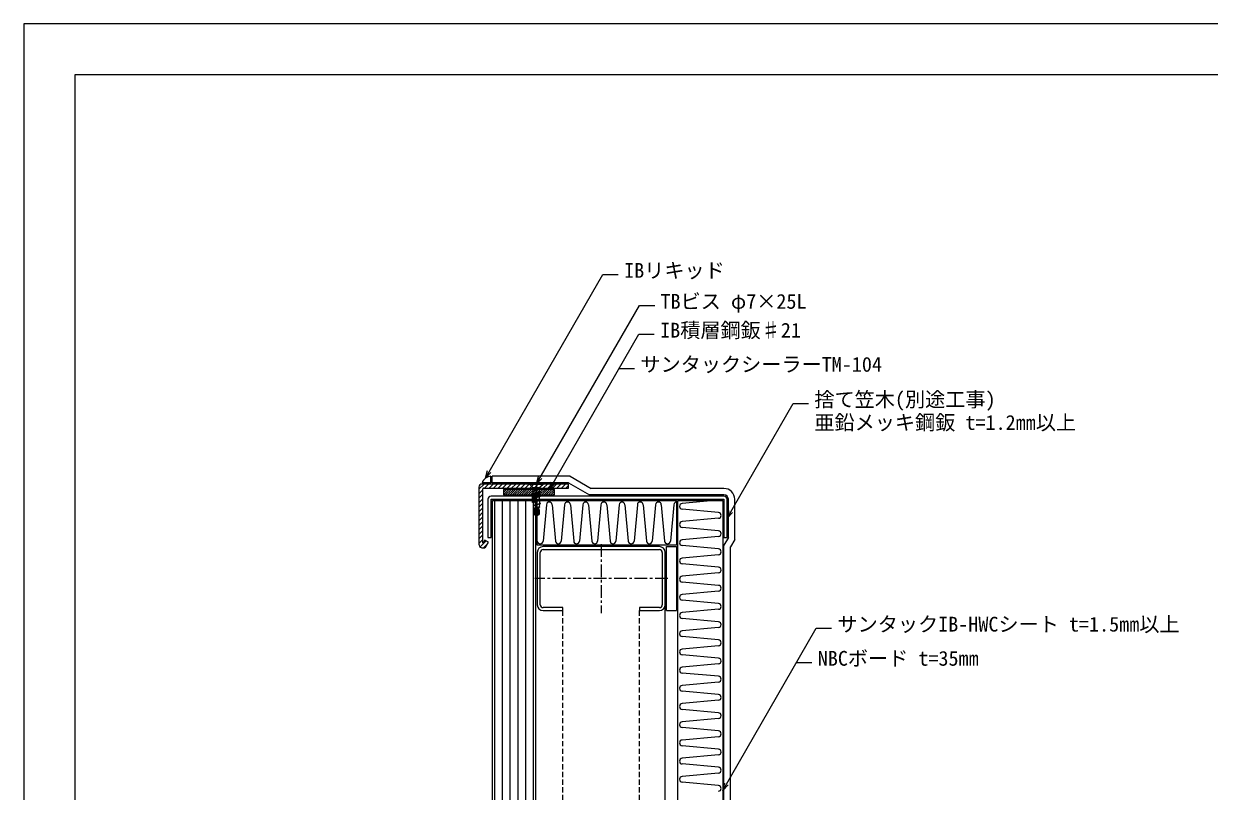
# Model space of a CAD drawing. Units: millimetres, scale not verified. Extents: x -840 to 840, y -594 to 594.
# Drawn here: x -840 to 86, y -6 to 594 of the extents above; entities that cross this region are included whole.
import ezdxf
from ezdxf.enums import TextEntityAlignment as Align

# ---------------------------------------------------------------- set-up
doc = ezdxf.new("R2010")
doc.units = ezdxf.units.MM
doc.header["$LTSCALE"] = 2
doc.linetypes.add('CHAIN1', pattern=[8, 5, -1, 1, -1])
doc.linetypes.add('DASHED2', pattern=[3, 2, -1])
for name, color, linetype, lineweight in [('0-0_輪郭線', 134, 'DASHED2', 9), ('0-1_図面枠', 7, 'Continuous', 9), ('0-2_文字', 5, 'Continuous', 9), ('0-6_寸法線', 7, 'Continuous', 9), ('0-7_部材(ﾋﾞｽ類)', 7, 'Continuous', 9), ('0-8_中心線', 2, 'CHAIN1', 9), ('0-9_部材(積層鋼板)', 4, 'Continuous', 9), ('0-A_IBｼｰﾄ', 7, 'Continuous', 9), ('0-B_IBリキッド', 7, 'Continuous', 9), ('0-C_ブチルﾃｰﾌﾟ', 4, 'Continuous', 9), ('0-D_断熱材', 4, 'Continuous', 9), ('0-E_鋼材(受け鋼鈑)', 4, 'Continuous', 9), ('0-F_躯体', 7, 'Continuous', 9), ('1-1_鋼材(C型・H鋼ｅｔｃ)', 7, 'Continuous', 9)]:
    doc.layers.add(name, color=color, linetype=linetype, lineweight=lineweight)
doc.styles.add('ＭＳ ゴシック', font='')
doc.styles.get('ＭＳ ゴシック').set_extended_font_data('MS Gothic')

msp = doc.modelspace()

# ---------------------------------------------------------------- linework, layer by layer
at = {"layer": '0-0_輪郭線', "color": 7}
for p, q in [((-418.715, -444.454), (-418.715, 135.546)), ((-358.715, -444.454), (-358.715, 135.546))]:
    msp.add_line(p, q, dxfattribs=at)
at = {"layer": '0-0_輪郭線', "color": 2, "linetype": 'Continuous'}
msp.add_lwpolyline([(800, 554), (-800, 554), (-800, -554), (800, -554)], close=True, dxfattribs=at)
at = {"layer": '0-1_図面枠'}
msp.add_lwpolyline([(840, -594), (840, 594), (-840, 594), (-840, -594)], close=True, dxfattribs=at)
at = {"layer": '0-6_寸法線'}
for p, q in [((-374.673, 324.748), (-362.673, 324.748)), ((-293.815, -4.872), (-220.703, 121.762)), ((-220.703, 121.762), (-208.703, 121.762)), ((-236.1, 95.094), (-224.1, 95.094))]:
    msp.add_line(p, q, dxfattribs=at)
for points in [[(-479.191, 239.067), (-387.377, 398.095), (-375.377, 398.095)], [(-439.389, 234.606), (-358.945, 373.942), (-346.945, 373.942)], [(-429.215, 230.279), (-359.277, 351.417), (-347.277, 351.417)], [(-290.415, 207.856), (-238.748, 297.347), (-226.748, 297.347)], [(-474.948, 243.31), (-479.191, 239.067), (-477.638, 244.863)], [(-435.147, 238.849), (-439.389, 234.606), (-437.837, 240.402)], [(-424.972, 234.522), (-429.215, 230.279), (-427.662, 236.075)], [(-286.172, 212.099), (-290.415, 207.856), (-288.862, 213.652)], [(-289.572, -0.63), (-293.815, -4.872), (-292.262, 0.923)]]:
    msp.add_lwpolyline(points, dxfattribs=at)
at = {"layer": '0-7_部材(ﾋﾞｽ類)'}
for p, q in [((-444.903, 234.606), (-433.876, 234.606)), ((-444.903, 234.606), (-444.903, 234.446)), ((-444.903, 234.446), (-433.876, 234.446)), ((-442.156, 231.698), (-444.903, 234.446)), ((-442.156, 231.698), (-436.623, 231.698)), ((-442.156, 231.698), (-442.156, 230.491)), ((-436.623, 231.698), (-433.876, 234.446)), ((-436.623, 231.698), (-436.623, 230.491)), ((-433.876, 234.606), (-433.876, 234.446)), ((-442.156, 230.491), (-436.623, 230.491)), ((-441.896, 227.051), (-441.896, 230.167)), ((-441.889, 230.4), (-441.889, 230.491)), ((-441.889, 223.957), (-441.889, 226.253)), ((-441.889, 220.894), (-441.889, 223.159)), ((-440.936, 230.401), (-440.916, 230.401)), ((-440.936, 230.314), (-440.916, 230.314)), ((-436.896, 228.577), (-436.896, 230.491)), ((-436.889, 225.481), (-436.889, 227.751)), ((-436.889, 222.419), (-436.889, 224.656)), ((-442.262, 217.775), (-441.767, 217.775)), ((-441.767, 220.03), (-441.629, 217.83)), ((-441.767, 217.775), (-436.929, 219.288)), ((-436.214, 219.288), (-441.767, 217.775)), ((-436.929, 218.793), (-441.767, 217.473)), ((-441.767, 215.095), (-441.629, 215.095)), ((-441.629, 217.473), (-441.464, 215.165)), ((-436.709, 216.635), (-441.629, 215.095)), ((-437.067, 216.415), (-441.629, 214.958)), ((-441.199, 214.608), (-441.464, 215.025)), ((-440.979, 211.11), (-440.979, 214.608)), ((-439.389, 214.608), (-438.594, 215.928)), ((-439.389, 209.608), (-439.389, 214.608)), ((-439.015, 215.229), (-437.634, 215.229)), ((-437.634, 210.928), (-437.634, 215.229)), ((-437.48, 214.608), (-437.212, 216.357)), ((-437.068, 218.746), (-437.212, 216.551)), ((-436.709, 216.635), (-437.067, 216.415)), ((-436.929, 221.57), (-437.012, 219.288)), ((-436.709, 216.635), (-437.012, 216.635)), ((-436.214, 219.288), (-436.929, 219.288)), ((-436.214, 219.288), (-436.929, 218.793)), ((-440.979, 211.11), (-441.364, 210.625)), ((-439.389, 209.608), (-441.364, 210.625)), ((-439.339, 209.633), (-440.979, 211.11)), ((-439.389, 209.674), (-437.634, 210.928)), ((-439.389, 209.608), (-437.332, 210.625)), ((-437.332, 210.625), (-437.634, 210.928))]:
    msp.add_line(p, q, dxfattribs=at)
for points in [[(-435.692, 228.443), (-436.929, 228.581), (-441.767, 227.068), (-443.087, 226.892), (-441.767, 226.188), (-436.929, 227.728)], [(-435.692, 225.348), (-436.929, 225.486), (-441.767, 223.973), (-443.087, 223.797), (-441.767, 223.093), (-436.929, 224.633)], [(-435.692, 222.285), (-436.929, 222.423), (-441.767, 220.91), (-443.087, 220.734), (-441.767, 220.03), (-436.929, 221.57)]]:
    msp.add_lwpolyline(points, close=True, dxfattribs=at)
for points in [[(-435.934, 228.47), (-436.876, 228.356), (-437.205, 228.301), (-437.534, 228.239), (-437.862, 228.169), (-438.189, 228.093), (-438.516, 228.009), (-438.841, 227.919), (-439.166, 227.823), (-439.488, 227.722), (-439.81, 227.615), (-439.989, 227.547), (-440.171, 227.48), (-440.357, 227.412), (-440.547, 227.345), (-440.742, 227.277), (-440.94, 227.21), (-441.143, 227.142), (-441.35, 227.075), (-441.562, 227.007), (-441.779, 226.94), (-441.906, 226.916), (-442.035, 226.896), (-442.164, 226.878), (-442.293, 226.864), (-442.422, 226.852), (-442.55, 226.842), (-442.677, 226.835), (-442.802, 226.831), (-442.925, 226.828), (-442.966, 226.828)], [(-435.934, 225.375), (-436.876, 225.261), (-437.205, 225.207), (-437.534, 225.144), (-437.862, 225.075), (-438.189, 224.998), (-438.516, 224.914), (-438.841, 224.825), (-439.166, 224.729), (-439.488, 224.627), (-439.81, 224.52), (-439.989, 224.452), (-440.171, 224.385), (-440.357, 224.317), (-440.547, 224.25), (-440.742, 224.182), (-440.94, 224.115), (-441.143, 224.047), (-441.35, 223.98), (-441.562, 223.912), (-441.779, 223.845), (-441.906, 223.821), (-442.035, 223.801), (-442.164, 223.783), (-442.293, 223.769), (-442.422, 223.757), (-442.55, 223.748), (-442.677, 223.741), (-442.802, 223.736), (-442.925, 223.733), (-442.966, 223.733)], [(-435.692, 228.443), (-436.884, 228.29), (-437.219, 228.23), (-437.552, 228.163), (-437.882, 228.089), (-438.21, 228.01), (-438.536, 227.925), (-438.859, 227.834), (-439.179, 227.737), (-439.496, 227.636), (-439.81, 227.528), (-439.989, 227.461), (-440.171, 227.393), (-440.357, 227.326), (-440.547, 227.258), (-440.742, 227.191), (-440.94, 227.123), (-441.143, 227.056), (-441.35, 226.988), (-441.562, 226.921), (-441.779, 226.853), (-441.891, 226.837), (-442.008, 226.823), (-442.128, 226.81), (-442.253, 226.798), (-442.38, 226.787), (-442.51, 226.776), (-442.642, 226.767), (-442.775, 226.758), (-442.829, 226.755)], [(-435.692, 225.348), (-436.884, 225.195), (-437.219, 225.135), (-437.552, 225.068), (-437.882, 224.995), (-438.21, 224.915), (-438.536, 224.83), (-438.859, 224.739), (-439.179, 224.643), (-439.496, 224.541), (-439.81, 224.434), (-439.989, 224.366), (-440.171, 224.299), (-440.357, 224.231), (-440.547, 224.164), (-440.742, 224.096), (-440.94, 224.029), (-441.143, 223.961), (-441.35, 223.894), (-441.562, 223.826), (-441.779, 223.759), (-441.891, 223.743), (-442.008, 223.728), (-442.128, 223.715), (-442.253, 223.703), (-442.38, 223.692), (-442.51, 223.682), (-442.642, 223.672), (-442.775, 223.663), (-442.829, 223.66)], [(-441.21, 230.491), (-442.244, 230.353), (-440.924, 229.649), (-438.279, 230.491)], [(-440.936, 230.401), (-441.063, 230.377), (-441.191, 230.356), (-441.321, 230.339), (-441.45, 230.325), (-441.579, 230.313), (-441.707, 230.303), (-441.834, 230.296), (-441.959, 230.292), (-442.081, 230.289), (-442.123, 230.289)], [(-440.936, 230.314), (-441.048, 230.298), (-441.164, 230.284), (-441.285, 230.271), (-441.409, 230.259), (-441.537, 230.248), (-441.667, 230.237), (-441.798, 230.228), (-441.932, 230.219), (-441.986, 230.216)], [(-440.647, 230.491), (-440.719, 230.468), (-440.936, 230.401), (-440.916, 230.401)], [(-440.379, 230.491), (-440.507, 230.449), (-440.719, 230.382), (-440.936, 230.314), (-440.916, 230.314)], [(-435.934, 222.312), (-436.876, 222.198), (-437.205, 222.144), (-437.534, 222.082), (-437.862, 222.012), (-438.189, 221.935), (-438.516, 221.852), (-438.841, 221.762), (-439.166, 221.666), (-439.488, 221.564), (-439.81, 221.457), (-439.989, 221.39), (-440.171, 221.322), (-440.357, 221.255), (-440.547, 221.187), (-440.742, 221.12), (-440.94, 221.052), (-441.143, 220.985), (-441.35, 220.917), (-441.562, 220.85), (-441.779, 220.782), (-441.906, 220.758), (-442.035, 220.738), (-442.164, 220.721), (-442.293, 220.706), (-442.422, 220.694), (-442.55, 220.685), (-442.677, 220.678), (-442.802, 220.673), (-442.925, 220.67), (-442.966, 220.67)], [(-435.692, 222.285), (-436.884, 222.133), (-437.219, 222.072), (-437.552, 222.005), (-437.882, 221.932), (-438.21, 221.852), (-438.536, 221.767), (-438.859, 221.676), (-439.179, 221.58), (-439.496, 221.478), (-439.81, 221.371), (-439.989, 221.303), (-440.171, 221.236), (-440.357, 221.168), (-440.547, 221.101), (-440.742, 221.033), (-440.94, 220.966), (-441.143, 220.898), (-441.35, 220.831), (-441.562, 220.763), (-441.779, 220.696), (-441.891, 220.68), (-442.008, 220.665), (-442.128, 220.652), (-442.253, 220.64), (-442.38, 220.629), (-442.51, 220.619), (-442.642, 220.609), (-442.775, 220.6), (-442.829, 220.597)], [(-441.767, 217.775), (-442.262, 217.775), (-441.767, 217.473)], [(-437.012, 216.635), (-441.629, 215.095), (-441.767, 215.095), (-441.629, 214.958)], [(-441.364, 210.625), (-441.364, 214.608), (-437.332, 214.608), (-437.332, 210.625)], [(-439.389, 209.678), (-438.074, 211.462), (-438.074, 214.608)]]:
    msp.add_lwpolyline(points, dxfattribs=at)
at = {"layer": '0-8_中心線'}
for p, q in [((-439.389, 205.248), (-439.389, 236.17)), ((-388.715, 187.546), (-388.715, 133.546)), ((-336.715, 160.546), (-440.715, 160.546))]:
    msp.add_line(p, q, dxfattribs=at)
at = {"layer": '0-9_部材(積層鋼板)'}
for p, q in [((-484.389, 230.383), (-480.327, 234.446)), ((-479.958, 231.279), (-476.791, 234.446)), ((-476.422, 231.279), (-473.256, 234.446)), ((-472.887, 231.279), (-469.72, 234.446)), ((-469.351, 231.279), (-466.185, 234.446)), ((-465.816, 231.279), (-462.649, 234.446)), ((-462.28, 231.279), (-459.114, 234.446)), ((-458.745, 231.279), (-455.578, 234.446)), ((-455.209, 231.279), (-452.042, 234.446)), ((-451.674, 231.279), (-448.507, 234.446)), ((-448.138, 231.279), (-444.971, 234.446)), ((-444.603, 231.279), (-441.436, 234.446)), ((-437.531, 231.279), (-434.365, 234.446)), ((-433.996, 231.279), (-430.829, 234.446)), ((-430.46, 231.279), (-427.294, 234.446)), ((-426.925, 231.279), (-423.758, 234.446)), ((-423.389, 231.279), (-420.223, 234.446)), ((-419.854, 231.279), (-416.687, 234.446)), ((-416.318, 231.279), (-414.389, 233.208)), ((-484.389, 226.847), (-481.223, 230.014)), ((-484.389, 223.312), (-481.223, 226.478)), ((-484.389, 219.776), (-481.223, 222.943)), ((-481.223, 188.439), (-481.223, 230.779)), ((-484.389, 216.241), (-481.223, 219.407)), ((-484.389, 212.705), (-481.223, 215.872)), ((-484.389, 209.17), (-481.223, 212.336)), ((-484.389, 205.634), (-481.223, 208.801)), ((-484.389, 202.099), (-481.223, 205.265)), ((-484.389, 198.563), (-481.223, 201.73)), ((-484.389, 195.028), (-481.223, 198.194)), ((-484.389, 191.492), (-481.223, 194.659)), ((-484.389, 187.956), (-481.223, 191.123)), ((-483.456, 185.355), (-478.693, 190.118)), ((-480.781, 184.493), (-477.598, 187.676))]:
    msp.add_line(p, q, dxfattribs=at)
at = {"layer": '0-9_部材(積層鋼板)', "color": 7}
for p, q in [((-484.389, 231.946), (-484.389, 187.565)), ((-481.223, 188.439), (-481.223, 230.779))]:
    msp.add_line(p, q, dxfattribs=at)
at = {"layer": '0-9_部材(積層鋼板)'}
for points in [[(-484.389, 231.946), (-484.389, 187.565), (-484.389, 187.571)], [(-480.723, 231.279), (-439.389, 231.279), (-439.389, 234.446), (-481.889, 234.446)], [(-441.067, 231.279), (-439.389, 232.956), (-437.9, 234.446)], [(-478.562, 186.007), (-476.815, 189.034), (-479.557, 190.617), (-480.869, 188.345)]]:
    msp.add_lwpolyline(points, dxfattribs=at)
at = {"layer": '0-9_部材(積層鋼板)', "color": 7}
for points in [[(-480.723, 231.279), (-414.389, 231.279), (-414.389, 234.446), (-481.889, 234.446)], [(-478.562, 186.007), (-476.815, 189.034), (-479.557, 190.617), (-480.869, 188.345)]]:
    msp.add_lwpolyline(points, dxfattribs=at)
at = {"layer": '0-9_部材(積層鋼板)'}
msp.add_lwpolyline([(-414.389, 231.279), (-414.389, 234.446), (-439.389, 234.446), (-439.389, 231.279)], close=True, dxfattribs=at)
for centre, radius, start, end in [((-481.889, 231.946), 2.5, 90, 180), ((-480.723, 230.779), 0.5, 90, 180), ((-481.267, 187.568), 3.123, 179.94418, 330), ((-481.033, 188.439), 0.19, 180, 330)]:
    msp.add_arc(centre, radius, start, end, dxfattribs=at)
at = {"layer": '0-9_部材(積層鋼板)', "color": 7}
for centre, radius, start, end in [((-481.889, 231.946), 2.5, 90, 180), ((-480.723, 230.779), 0.5, 90, 180), ((-481.267, 187.568), 3.123, 179.94418, 330), ((-481.033, 188.439), 0.19, 180, 330)]:
    msp.add_arc(centre, radius, start, end, dxfattribs=at)
at = {"layer": '0-A_IBｼｰﾄ'}
for p, q in [((-413.05, 240.446), (-473.889, 240.446)), ((-473.889, 235.446), (-473.889, 240.446)), ((-414.389, 235.446), (-473.889, 235.446)), ((-414.389, 235.446), (-397.935, 225.946)), ((-413.05, 240.446), (-396.595, 230.946)), ((-292.815, 225.946), (-397.935, 225.946)), ((-292.815, 230.946), (-396.595, 230.946)), ((-289.415, 192.546), (-289.415, 222.546)), ((-284.415, 191.206), (-284.415, 222.546)), ((-289.415, 192.546), (-292.815, 186.657)), ((-292.815, -219.964), (-292.815, 186.657)), ((-284.415, 191.206), (-287.815, 185.317)), ((-287.815, -218.144), (-287.815, 185.317))]:
    msp.add_line(p, q, dxfattribs=at)
for radius in [8.4, 3.4]:
    msp.add_arc((-292.815, 222.546), radius, 0, 90, dxfattribs=at)
at = {"layer": '0-B_IBリキッド'}
for q in [(-481.889, 235.446), (-474.889, 240.446)]:
    msp.add_line((-474.889, 235.446), q, dxfattribs=at)
msp.add_arc((-474.889, 233.046), 7.4, 90, 161.07536, dxfattribs=at)
at = {"layer": '0-C_ブチルﾃｰﾌﾟ'}
for p, q in [((-465.223, 229.498), (-464.441, 230.279)), ((-465.223, 227.73), (-462.674, 230.279)), ((-465.223, 225.962), (-460.906, 230.279)), ((-463.471, 225.946), (-459.138, 230.279)), ((-461.704, 225.946), (-457.37, 230.279)), ((-459.936, 225.946), (-455.603, 230.279)), ((-458.168, 225.946), (-453.835, 230.279)), ((-456.4, 225.946), (-452.067, 230.279)), ((-454.633, 225.946), (-450.299, 230.279)), ((-452.865, 225.946), (-448.531, 230.279)), ((-451.097, 225.946), (-446.764, 230.279)), ((-449.329, 225.946), (-444.996, 230.279)), ((-447.561, 225.946), (-443.228, 230.279)), ((-445.794, 225.946), (-441.46, 230.279)), ((-444.026, 225.946), (-439.693, 230.279)), ((-442.258, 225.946), (-437.925, 230.279)), ((-440.49, 225.946), (-436.157, 230.279)), ((-438.723, 225.946), (-434.389, 230.279)), ((-436.955, 225.946), (-432.622, 230.279)), ((-435.187, 225.946), (-430.854, 230.279)), ((-433.419, 225.946), (-429.086, 230.279)), ((-431.652, 225.946), (-427.318, 230.279)), ((-429.884, 225.946), (-425.55, 230.279)), ((-428.116, 225.946), (-425.223, 228.839)), ((-426.348, 225.946), (-425.223, 227.071))]:
    msp.add_line(p, q, dxfattribs=at)
at = {"layer": '0-C_ブチルﾃｰﾌﾟ', "color": 7}
msp.add_lwpolyline([(-465.223, 225.946), (-425.223, 225.946), (-425.223, 230.279), (-465.223, 230.279)], close=True, dxfattribs=at)
at = {"layer": '0-C_ブチルﾃｰﾌﾟ'}
msp.add_lwpolyline([(-465.223, 225.946), (-425.223, 225.946), (-425.223, 230.279), (-465.223, 230.279)], close=True, dxfattribs=at)
at = {"layer": '0-D_断熱材'}
for p, q in [((-431.591, 218.28), (-434.192, 189.811)), ((-427.085, 218.28), (-424.484, 189.811)), ((-417.377, 218.28), (-419.977, 189.811)), ((-412.87, 218.28), (-410.269, 189.811)), ((-403.162, 218.28), (-405.763, 189.811)), ((-398.655, 218.28), (-396.055, 189.811)), ((-388.947, 218.28), (-391.548, 189.811)), ((-384.44, 218.28), (-381.84, 189.811)), ((-374.733, 218.28), (-377.333, 189.811)), ((-370.226, 218.28), (-367.625, 189.811)), ((-360.518, 218.28), (-363.118, 189.811)), ((-356.011, 218.28), (-353.41, 189.811)), ((-346.303, 218.28), (-348.904, 189.811)), ((-341.796, 218.28), (-339.196, 189.811)), ((-332.088, 218.28), (-334.689, 189.811)), ((-300.367, 221.546), (-325.549, 219.245)), ((-297.08, 212.138), (-325.549, 214.738)), ((-297.08, 207.631), (-325.549, 205.031)), ((-297.08, 197.923), (-325.549, 200.524)), ((-297.08, 193.416), (-325.549, 190.816)), ((-297.08, 183.709), (-325.549, 186.309)), ((-297.08, 179.202), (-325.549, 176.601)), ((-297.08, 169.494), (-325.549, 172.094)), ((-297.08, 164.987), (-325.549, 162.386)), ((-297.08, 155.279), (-325.549, 157.88)), ((-297.08, 150.772), (-325.549, 148.172)), ((-297.08, 141.064), (-325.549, 143.665)), ((-297.08, 136.557), (-325.549, 133.957)), ((-297.08, 126.85), (-325.549, 129.45)), ((-297.08, 122.343), (-325.549, 119.742)), ((-297.08, 112.635), (-325.549, 115.235)), ((-297.08, 108.128), (-325.549, 105.527)), ((-297.08, 98.42), (-325.549, 101.021)), ((-297.08, 93.913), (-325.549, 91.313)), ((-297.08, 84.205), (-325.549, 86.806)), ((-297.08, 79.699), (-325.549, 77.098)), ((-297.08, 69.991), (-325.549, 72.591)), ((-297.08, 65.484), (-325.549, 62.883)), ((-297.08, 55.776), (-325.549, 58.376)), ((-297.08, 51.269), (-325.549, 48.669)), ((-297.08, 41.561), (-325.549, 44.162)), ((-297.08, 37.054), (-325.549, 34.454)), ((-297.08, 27.346), (-325.549, 29.947)), ((-297.08, 22.84), (-325.549, 20.239)), ((-297.08, 13.132), (-325.549, 15.732)), ((-297.08, 8.625), (-325.549, 6.024)), ((-297.08, -1.083), (-325.549, 1.517))]:
    msp.add_line(p, q, dxfattribs=at)
at = {"layer": '0-D_断熱材', "color": 7}
msp.add_lwpolyline([(-438.715, 221.546), (-329.815, 221.546), (-329.815, 186.546), (-438.715, 186.546)], close=True, dxfattribs=at)
msp.add_lwpolyline([(-328.815, -241.454), (-328.815, 221.546), (-293.815, 221.546), (-293.815, -241.454)], dxfattribs=at)
at = {"layer": '0-D_断熱材'}
for centre, start, end in [((-429.338, 218.069), 5.35135, 174.64865), ((-415.123, 218.069), 5.35135, 174.64865), ((-400.909, 218.069), 5.35135, 174.64865), ((-386.694, 218.069), 5.35135, 174.64865), ((-372.479, 218.069), 5.35135, 174.64865), ((-358.264, 218.069), 5.35135, 174.64865), ((-344.05, 218.069), 5.35135, 174.64865), ((-329.835, 218.069), 89.49125, 174.64865), ((-325.338, 216.992), 95.35135, 264.64865), ((-325.338, 202.777), 95.35135, 264.64865), ((-297.292, 209.885), 275.35135, 84.64865), ((-297.292, 195.67), 275.35135, 84.64865), ((-436.445, 190.022), 185.35135, 354.64865), ((-422.231, 190.022), 185.35135, 354.64865), ((-408.016, 190.022), 185.35135, 354.64865), ((-393.801, 190.022), 185.35135, 354.64865), ((-379.586, 190.022), 185.35135, 354.64865), ((-365.372, 190.022), 185.35135, 354.64865), ((-351.157, 190.022), 185.35135, 354.64865), ((-336.942, 190.022), 185.35135, 354.64865), ((-325.338, 188.562), 95.35135, 264.64865), ((-325.338, 174.348), 95.35135, 264.64865), ((-297.292, 181.455), 275.35135, 84.64865), ((-297.292, 167.24), 275.35135, 84.64865), ((-325.338, 160.133), 95.35135, 264.64865), ((-297.292, 153.026), 275.35135, 84.64865), ((-325.338, 145.918), 95.35135, 264.64865), ((-297.292, 138.811), 275.35135, 84.64865), ((-325.338, 131.704), 95.35135, 264.64865), ((-297.292, 124.596), 275.35135, 84.64865), ((-325.338, 117.489), 95.35135, 264.64865), ((-297.292, 110.381), 275.35135, 84.64865), ((-325.338, 103.274), 95.35135, 264.64865), ((-297.292, 96.167), 275.35135, 84.64865), ((-325.338, 89.059), 95.35135, 264.64865), ((-297.292, 81.952), 275.35135, 84.64865), ((-325.338, 74.845), 95.35135, 264.64865), ((-297.292, 67.737), 275.35135, 84.64865), ((-325.338, 60.63), 95.35135, 264.64865), ((-297.292, 53.522), 275.35135, 84.64865), ((-325.338, 46.415), 95.35135, 264.64865), ((-297.292, 39.308), 275.35135, 84.64865), ((-325.338, 32.2), 95.35135, 264.64865), ((-325.338, 17.986), 95.35135, 264.64865), ((-297.292, 25.093), 275.35135, 84.64865), ((-297.292, 10.878), 275.35135, 84.64865), ((-325.338, 3.771), 95.35135, 264.64865), ((-297.292, -3.336), 275.35135, 84.64865)]:
    msp.add_arc(centre, 2.263, start, end, dxfattribs=at)
at = {"layer": '0-E_鋼材(受け鋼鈑)', "color": 7}
msp.add_line((-292.815, 224.946), (-474.815, 224.946), dxfattribs=at)
for points in [[(-477.215, 222.546), (-477.215, 192.546), (-474.815, 192.546)], [(-474.815, 192.546), (-474.815, 222.546), (-292.815, 222.546), (-292.815, 192.546), (-290.415, 192.546), (-290.415, 222.546)]]:
    msp.add_lwpolyline(points, dxfattribs=at)
for centre, start, end in [((-474.815, 222.546), 90, 180), ((-292.815, 222.546), 0, 90)]:
    msp.add_arc(centre, 2.4, start, end, dxfattribs=at)
at = {"layer": '0-F_躯体'}
for p, q in [((-473.815, 221.546), (-439.715, 221.546)), ((-473.815, -444.454), (-473.815, 221.546)), ((-439.715, -444.454), (-439.715, 221.546)), ((-337.715, 135.546), (-329.815, 135.546))]:
    msp.add_line(p, q, dxfattribs=at)
at = {"layer": '0-F_躯体', "color": 4}
for p, q in [((-471.765, -444.454), (-471.765, 221.546)), ((-465.765, -444.454), (-465.765, 221.546)), ((-459.765, -444.454), (-459.765, 221.546)), ((-453.765, -444.454), (-453.765, 221.546)), ((-447.765, -444.454), (-447.765, 221.546)), ((-441.765, -444.454), (-441.765, 221.546))]:
    msp.add_line(p, q, dxfattribs=at)
at = {"layer": '0-F_躯体'}
msp.add_lwpolyline([(-337.715, 135.546), (-337.715, 185.546), (-329.815, 185.546), (-329.815, 135.546)], dxfattribs=at)
at = {"layer": '1-1_鋼材(C型・H鋼ｅｔｃ)'}
for p, q in [((-343.315, 185.546), (-434.115, 185.546)), ((-438.715, 180.946), (-438.715, 140.146)), ((-436.415, 140.146), (-436.415, 180.946)), ((-434.115, 183.246), (-343.315, 183.246)), ((-341.015, 180.946), (-341.015, 140.146)), ((-338.715, 140.146), (-338.715, 180.946)), ((-338.715, -444.454), (-338.715, 140.146))]:
    msp.add_line(p, q, dxfattribs=at)
for points in [[(-434.115, 135.546), (-418.715, 135.546), (-418.715, 137.846), (-434.115, 137.846)], [(-343.315, 137.846), (-358.715, 137.846), (-358.715, 135.546), (-343.315, 135.546)]]:
    msp.add_lwpolyline(points, dxfattribs=at)
for centre, radius, start, end in [((-434.115, 180.946), 4.6, 90, 180), ((-343.315, 180.946), 4.6, 0, 90), ((-434.115, 180.946), 2.3, 90, 180), ((-343.315, 180.946), 2.3, 0, 90), ((-434.115, 140.146), 4.6, 180, 270), ((-434.115, 140.146), 2.3, 180, 270), ((-343.315, 140.146), 2.3, 270, 0), ((-343.315, 140.146), 4.6, 270, 0)]:
    msp.add_arc(centre, radius, start, end, dxfattribs=at)

# ---------------------------------------------------------------- texts
at = {"layer": '0-2_文字', "color": 7, "style": 'ＭＳ ゴシック'}
for s, p in [('IBリキッド', (-370.836, 392.036)), ('TBビス φ7×25L', (-342.404, 367.883)), ('IB積層鋼鈑♯21', (-342.736, 345.358)), ('サンタックシーラーTM-104', (-358.133, 318.689)), ('捨て笠木(別途工事)', (-222.207, 291.288)), ('亜鉛メッキ鋼鈑 t=1.2㎜以上', (-222.207, 273.288)), ('サンタックIB-HWCシート t=1.5㎜以上', (-204.163, 115.703)), ('NBCボード t=35㎜', (-219.559, 89.035))]:
    msp.add_text(s, height=11.54, dxfattribs=at).set_placement(p, align=Align.BOTTOM_LEFT)

doc.saveas('drawing.dxf')
